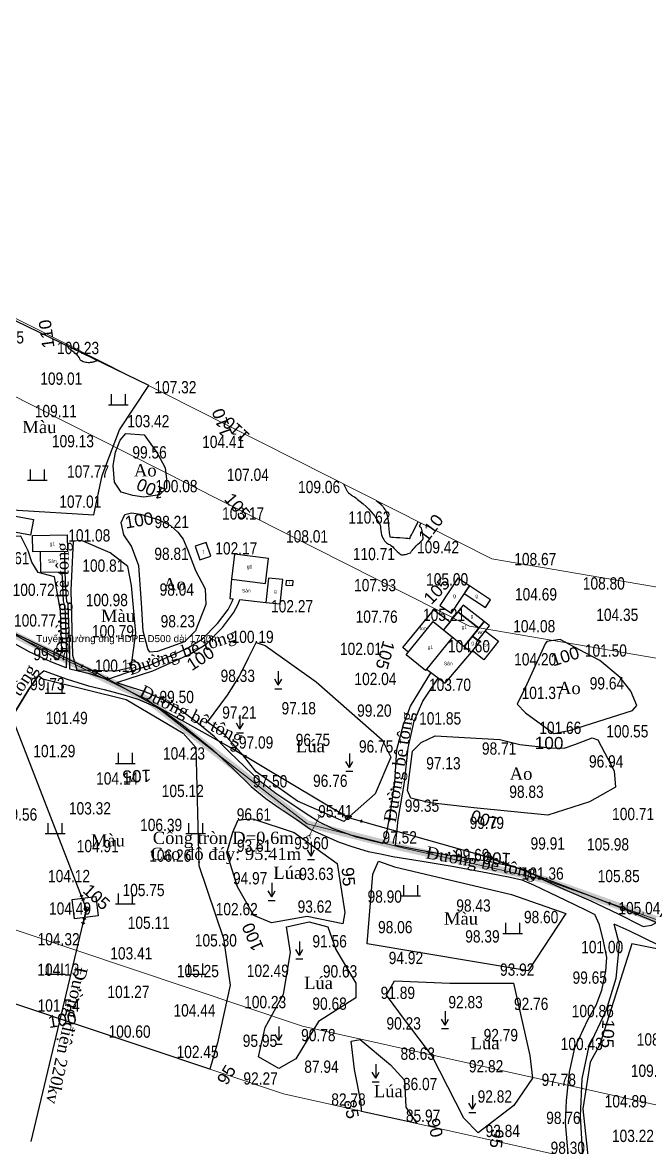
# Model space of a CAD drawing. Header units: metres. Extents: x 429565 to 431255, y 2472510 to 2473324.
# Drawn here: x 430439.2 to 430617.7, y 2472733.1 to 2473053.4 of the extents above; entities that cross this region are included whole.
import ezdxf
from ezdxf.enums import TextEntityAlignment as Align

# ---------------------------------------------------------------- set-up
doc = ezdxf.new("R2010")
doc.units = ezdxf.units.M
doc.layers.get('0').update_dxf_attribs({"color": 50})
for name, color, linetype in [('4_Giaothong_CAU', 7, 'Continuous'), ('cdct', 7, 'Continuous'), ('cdht', 7, 'Continuous'), ('Docao', 7, 'Continuous'), ('duong', 9, 'Continuous'), ('duongdien', 233, 'Continuous'), ('Ghichu', 7, 'Continuous'), ('hanh nha', 6, 'Continuous'), ('lua2000', 3, 'Continuous'), ('mau2000', 3, 'Continuous'), ('MHBS_DongMuc', 3, 'Continuous'), ('nha', 6, 'Continuous'), ('RG', 3, 'Continuous'), ('San', 2, 'Continuous'), ('thuyhe', 4, 'Continuous')]:
    doc.layers.add(name, color=color, linetype=linetype)
for name, color, linetype, lineweight in [('PLine_5', 2, 'Continuous', 0), ('PLine_74', 74, 'Continuous', 0), ('Text_7', 7, 'Continuous', 0)]:
    doc.layers.add(name, color=color, linetype=linetype, lineweight=lineweight)
doc.styles.add('ghichu', font='times.ttf', dxfattribs={"height": 1.5})
doc.styles.get("Standard").update_dxf_attribs({"font": 'arial.ttf'})
doc.styles.add('Text', font='VnArial')
doc.linetypes.add('DUONG_MEP_NUOC', pattern='A,0.2,[130,ltypeshp.shx,S=0.15,R=0,X=0,Y=0.15],0.05,[130,ltypeshp.shx,S=0.15,R=0,X=0,Y=0.15],1', length=1.25)
doc.linetypes.add('DUONG_MEP_NUOC1', pattern='A,0.2,[130,ltypeshp.shx,S=0.15,R=0,X=0,Y=-0.15],0.05,[130,ltypeshp.shx,S=0.15,R=0,X=0,Y=-0.15],1', length=1.25)
doc.linetypes.add('HDPE710', pattern='A,1,-0.3,["HDPE 710",Standard,S=0.1,R=0,X=-0.1,Y=-0.05],-0.8', length=2.1)
doc.linetypes.add('R_GIOI_TV', pattern='A,0,[133,ltypeshp.shx,S=0.04,R=0,X=-0.03,Y=0],-0.5', length=0.5)

# ---------------------------------------------------------------- blocks, each defined once
blk = doc.blocks.new('hathe_dynamic')
at = {"layer": 'cdht'}
blk.add_hatch(color=256, dxfattribs=at).paths.add_polyline_path([(0.05, 0, 1), (-0.05, 0, 1)])
for p, q in [((0.25, 0), (1.75, 0)), ((1.75, 0), (1.56, 0.16)), ((1.75, 0), (1.56, -0.16))]:
    blk.add_line(p, q, dxfattribs=at)
for radius in [0.25, 0.05]:
    blk.add_circle((0, 0), radius, dxfattribs=at)
blk = doc.blocks.new('caothe_dynamic')
at = {"layer": 'cdct'}
blk.add_hatch(color=256, dxfattribs=at).paths.add_polyline_path([(0.05, 0, 1), (-0.05, 0, 1)])
for p, q in [((0.25, 0), (1.75, 0)), ((1.25, 0), (1.06, 0.16)), ((1.25, 0), (1.06, -0.16)), ((1.75, 0), (1.56, 0.16)), ((1.75, 0), (1.56, -0.16))]:
    blk.add_line(p, q, dxfattribs=at)
for radius in [0.25, 0.05]:
    blk.add_circle((0, 0), radius, dxfattribs=at)
blk = doc.blocks.new('mau')
for p, q in [((-0.7, 0), (0.7, 0)), ((-0.5, 0), (-0.5, 0.75)), ((0.5, 0), (0.5, 0.75))]:
    blk.add_line(p, q)
blk = doc.blocks.new('luanuoc')
for p, q in [((0, 1), (0, 0)), ((0, 0), (-0.25, 0.433)), ((0, 0), (0.25, 0.433)), ((-0.25, -0.25), (0.25, -0.25))]:
    blk.add_line(p, q)
blk = doc.blocks.new('A$Ce915ad33')
at = {"layer": '4_Giaothong_CAU', "color": 8, "const_width": 0.2}
for points in [[(430523.3, 2472828.04), (430523.6, 2472827.08), (430520.92, 2472821.97), (430519.96, 2472821.67)], [(430524.56, 2472827.38), (430523.6, 2472827.08), (430520.92, 2472821.97), (430521.21, 2472821.01)]]:
    blk.add_lwpolyline(points, dxfattribs=at)
at = {"layer": 'duong', "color": 8}
for points in [[(430451.67, 2472869.64), (430447.27, 2472871.43), (430441.15, 2472874.24), (430434.83, 2472877.77)], [(430450.45, 2472896.81), (430450.81, 2472888.72), (430451.09, 2472887.65), (430451.34, 2472885.44), (430451.7, 2472873.96), (430451.67, 2472869.64)], [(430452.72, 2472869.29), (430452.66, 2472874.66), (430452.19, 2472887.96), (430451.88, 2472888.56), (430451.52, 2472892.23), (430451.34, 2472896.92)], [(430463.27, 2472866.37), (430469.04, 2472868.35), (430475.7, 2472870.55), (430486.04, 2472875.18), (430490.33, 2472877.85), (430494.73, 2472882.3), (430497.73, 2472886.3), (430498.89, 2472888.53), (430499.19, 2472889.34)], [(430466.06, 2472865.46), (430469.61, 2472866.62), (430476.35, 2472868.86), (430486.89, 2472873.57), (430491.47, 2472876.42), (430496.11, 2472881.11), (430499.28, 2472885.33), (430500.56, 2472887.8), (430501.04, 2472889.13)], [(430463.27, 2472866.37), (430458.66, 2472867.9), (430452.72, 2472869.29)], [(430541.69, 2472819.66), (430542.76, 2472821.61), (430543.84, 2472828.01), (430545.17, 2472837.04), (430545.77, 2472846.46), (430547.69, 2472853.55), (430549.66, 2472858.77), (430555.49, 2472868.29)], [(430541.69, 2472819.66), (430534.24, 2472821.49), (430527.65, 2472823.82), (430523.35, 2472825.89), (430519.67, 2472828.32), (430517.05, 2472830.13), (430511.42, 2472833.76), (430506.84, 2472837.35), (430502.46, 2472841.46), (430498.05, 2472845.77), (430493.8, 2472850.17), (430489.65, 2472853.47), (430484.73, 2472857.28), (430479.24, 2472860.55), (430474.43, 2472862.7), (430466.37, 2472865.35), (430466.06, 2472865.46)], [(430545.39, 2472819.11), (430546.11, 2472826.48), (430547.98, 2472837.03), (430549.02, 2472846.94), (430550.74, 2472854.47), (430553.21, 2472860.15), (430557.55, 2472866.75)], [(430615.85, 2472796.02), (430618.28, 2472796.43), (430619.83, 2472797.3), (430622.12, 2472800.95), (430624.23, 2472810.8), (430627.2, 2472825.17), (430628.32, 2472835.37), (430630.92, 2472843.5), (430633.65, 2472849.5), (430635.87, 2472852.47), (430638.42, 2472855.51), (430640.09, 2472857.12), (430642.87, 2472859.1)], [(430615.85, 2472796.02), (430615.56, 2472796.16), (430608.81, 2472799.52), (430601.08, 2472803.27), (430594.22, 2472806.19), (430587.83, 2472809.1), (430582.37, 2472812.11), (430577.05, 2472813.38), (430571.89, 2472814.51), (430565.64, 2472815.46), (430558.03, 2472816.71), (430552.48, 2472817.71), (430545.39, 2472819.11)], [(430594.61, 2472730.3), (430593.73, 2472740.21), (430594.02, 2472746.47), (430594.93, 2472754.58), (430596.43, 2472761.46), (430600.09, 2472769.48), (430602.5, 2472773.68), (430604.09, 2472777.91), (430605.25, 2472783.28), (430605.49, 2472787.22), (430604.57, 2472791.84), (430603.42, 2472796.47), (430602.12, 2472799.46)]]:
    blk.add_lwpolyline(points, dxfattribs=at)
at = {"layer": 'duong', "color": 8, "elevation": 84.23}
for points in [[(430445.43, 2472868.79), (430443.81, 2472867.45), (430440.95, 2472863.37), (430436.17, 2472855.61), (430430.46, 2472846.78), (430424.91, 2472838.45), (430421.27, 2472834.17), (430415.8, 2472829.63), (430413.6, 2472827.71)], [(430445.43, 2472868.79), (430451.98, 2472866.44), (430457.99, 2472864.54), (430462.43, 2472863.52), (430468.4, 2472861.85), (430472.06, 2472860.79), (430476.97, 2472858.66), (430479.85, 2472857.01), (430484.95, 2472853.26), (430491.81, 2472847.63), (430493.3, 2472846.41), (430499.09, 2472841.02), (430504.33, 2472835.93), (430508.52, 2472832.45), (430512.27, 2472829.79), (430517.08, 2472826.63), (430521.25, 2472823.67), (430525.32, 2472821.85), (430529.35, 2472820.07), (430532.93, 2472818.8), (430537.58, 2472817.43), (430541.08, 2472816.7), (430544.6, 2472815.93), (430552.95, 2472814.6), (430561.52, 2472813.21), (430566.04, 2472812.35), (430571.63, 2472811.35), (430578, 2472810.08), (430581.3, 2472809.36), (430584.69, 2472807.91), (430589.43, 2472805.6), (430593.75, 2472803.49), (430599.48, 2472800.81), (430602.12, 2472799.46)], [(430607.55, 2472796.79), (430609, 2472790.97), (430608.12, 2472781.21), (430605.39, 2472772.22), (430600.3, 2472761.63), (430598.45, 2472752.65), (430597.96, 2472742.07), (430598.64, 2472730.75), (430598.97, 2472729.33)], [(430607.55, 2472796.79), (430611.78, 2472794.87), (430620.11, 2472790.8)]]:
    blk.add_lwpolyline(points, dxfattribs=at)
at = {"layer": 'duongdien', "color": 8}
for points in [[(430649.32, 2472784.79), (430610.07, 2472801.17), (430572.3, 2472815.54), (430531.74, 2472827.1), (430499.23, 2472846.51), (430459.85, 2472868.53), (430417.09, 2472888.9), (430379.15, 2472900.78), (430340.86, 2472911.71), (430310.87, 2472928.93), (430287.21, 2472909.89), (430273.1, 2472895.81), (430260.73, 2472887.86), (430225.03, 2472875.26)], [(430441.66, 2472734.84), (430457.45, 2472800.99), (430361.26, 2473048.96)]]:
    blk.add_lwpolyline(points, dxfattribs=at)
blk.add_lwpolyline([(430453.39, 2472803.76), (430460.1, 2472804.6), (430460.78, 2472799.1), (430454.07, 2472798.26)], close=True, dxfattribs=at)
at = {"layer": 'Ghichu', "color": 8}
blk.add_lwpolyline([(430476.78, 2472819.1, 0, 0, 0), (430515.83, 2472819.1, 0, 0, 0), (430519.39, 2472821, 1, 0, 0), (430520.89, 2472822, 0, 0, 0)], format="xyseb", dxfattribs=at)
at = {"layer": 'MHBS_DongMuc', "color": 8}
for points, elevation in [([(430460.86, 2472957.25), (430460.19, 2472957.02), (430460.01, 2472956.95), (430459.83, 2472956.89), (430459.66, 2472956.83), (430459.5, 2472956.77), (430459.33, 2472956.72), (430459.15, 2472956.67), (430458.94, 2472956.63), (430458.71, 2472956.59), (430458.47, 2472956.56), (430458.2, 2472956.54), (430457.91, 2472956.55), (430457.58, 2472956.58), (430457.23, 2472956.64), (430456.85, 2472956.73), (430456.49, 2472956.83), (430456.2, 2472956.94), (430455.97, 2472957.05), (430455.81, 2472957.15), (430455.72, 2472957.27), (430455.66, 2472957.39), (430455.58, 2472957.53), (430455.5, 2472957.69), (430455.41, 2472957.87), (430455.31, 2472958.07), (430455.17, 2472958.28), (430454.99, 2472958.51), (430454.76, 2472958.76), (430454.48, 2472959.02), (430454.14, 2472959.29), (430453.82, 2472959.55), (430453.55, 2472959.76), (430453.34, 2472959.92), (430453.19, 2472960.04), (430453.09, 2472960.11), (430453.02, 2472960.17), (430452.94, 2472960.22), (430452.85, 2472960.29), (430452.75, 2472960.35), (430452.64, 2472960.42), (430452.52, 2472960.51), (430452.41, 2472960.63), (430452.3, 2472960.78), (430452.19, 2472960.96), (430452.09, 2472961.16), (430452, 2472961.37), (430451.93, 2472961.53), (430451.88, 2472961.65), (430451.84, 2472961.73), (430451.82, 2472961.78), (430451.8, 2472961.83)], 112), ([(430530.55, 2472922.04), (430531.44, 2472920.37), (430531.63, 2472920.01), (430531.78, 2472919.75), (430531.89, 2472919.58), (430531.95, 2472919.5), (430532, 2472919.46), (430532.04, 2472919.43), (430532.08, 2472919.41), (430532.12, 2472919.38), (430532.17, 2472919.36), (430532.22, 2472919.32), (430532.3, 2472919.27), (430532.4, 2472919.2), (430532.52, 2472919.11), (430532.66, 2472918.99), (430532.81, 2472918.87), (430532.97, 2472918.76), (430533.12, 2472918.66), (430533.28, 2472918.56), (430533.44, 2472918.48), (430533.67, 2472918.33), (430534.06, 2472918.03), (430534.6, 2472917.6), (430535.3, 2472917.03), (430536.15, 2472916.32), (430537.02, 2472915.56), (430537.79, 2472914.83), (430538.46, 2472914.12), (430539.02, 2472913.45), (430539.48, 2472912.81), (430539.86, 2472912.23), (430540.18, 2472911.73), (430540.44, 2472911.33), (430540.64, 2472911.02), (430540.78, 2472910.8), (430540.89, 2472910.58), (430540.99, 2472910.27), (430541.08, 2472909.85), (430541.16, 2472909.34), (430541.23, 2472908.74), (430541.31, 2472908.12), (430541.44, 2472907.55), (430541.6, 2472907.03), (430541.8, 2472906.57), (430542.03, 2472906.17), (430542.29, 2472905.81), (430542.56, 2472905.51), (430542.84, 2472905.26), (430543.12, 2472905.07), (430543.41, 2472904.92), (430543.73, 2472904.76), (430544.09, 2472904.52), (430544.49, 2472904.2), (430544.94, 2472903.79), (430545.43, 2472903.3), (430545.9, 2472902.82), (430546.31, 2472902.44), (430546.64, 2472902.16), (430546.91, 2472901.97), (430547.1, 2472901.89), (430547.28, 2472901.86), (430547.53, 2472901.87), (430547.83, 2472901.91), (430548.2, 2472901.98), (430548.62, 2472902.08), (430549.03, 2472902.2), (430549.36, 2472902.32), (430549.61, 2472902.44), (430549.78, 2472902.56), (430549.86, 2472902.69), (430549.95, 2472902.85), (430550.14, 2472903.1), (430550.43, 2472903.44), (430550.81, 2472903.86), (430551.3, 2472904.36), (430551.78, 2472904.85), (430552.19, 2472905.26), (430552.5, 2472905.57), (430552.73, 2472905.78), (430552.88, 2472905.91), (430552.97, 2472905.99), (430553.05, 2472906.09), (430553.12, 2472906.19), (430553.18, 2472906.31), (430553.22, 2472906.44), (430553.25, 2472906.62), (430553.24, 2472906.88), (430553.21, 2472907.23), (430553.16, 2472907.66), (430553.08, 2472908.18), (430552.97, 2472908.69), (430552.86, 2472909.1), (430552.74, 2472909.42), (430552.61, 2472909.63), (430552.47, 2472909.75), (430552.35, 2472909.84), (430552.28, 2472909.95), (430552.26, 2472910.08), (430552.28, 2472910.24), (430552.36, 2472910.42), (430552.61, 2472910.9)], 112), ([(430539.93, 2472917.31), (430541.09, 2472916.33), (430541.34, 2472916.1), (430541.54, 2472915.91), (430541.69, 2472915.76), (430541.78, 2472915.64), (430541.86, 2472915.52), (430541.97, 2472915.35), (430542.11, 2472915.12), (430542.29, 2472914.85), (430542.51, 2472914.52), (430542.73, 2472914.07), (430542.93, 2472913.43), (430543.11, 2472912.59), (430543.27, 2472911.56), (430543.41, 2472910.33), (430543.53, 2472909.14), (430543.63, 2472908.21), (430543.69, 2472907.54), (430543.74, 2472907.14), (430543.76, 2472907), (430543.76, 2472907), (430543.77, 2472906.99), (430543.79, 2472906.98), (430543.81, 2472906.97), (430543.83, 2472906.96), (430543.96, 2472906.94), (430544.31, 2472906.91), (430544.86, 2472906.87), (430545.63, 2472906.81), (430546.61, 2472906.74), (430547.59, 2472906.66), (430548.35, 2472906.61), (430548.91, 2472906.56), (430549.25, 2472906.54), (430549.38, 2472906.52), (430549.41, 2472906.52), (430549.44, 2472906.52), (430549.47, 2472906.53), (430549.5, 2472906.54), (430549.54, 2472906.56), (430549.57, 2472906.58), (430549.58, 2472906.6), (430549.59, 2472906.61), (430549.58, 2472906.63), (430549.56, 2472906.64), (430549.58, 2472906.75), (430549.7, 2472907.03), (430549.93, 2472907.5), (430550.25, 2472908.15), (430550.67, 2472908.98), (430551.85, 2472911.29)], 113)]:
    blk.add_lwpolyline(points, dxfattribs=dict(at, elevation=elevation))
at = {"layer": 'nha', "color": 8}
for points in [[(430442.35, 2472911.94), (430441.52, 2472907.47), (430433.81, 2472908.9), (430434.64, 2472913.37)], [(430442.06, 2472907.39), (430451.98, 2472907.54), (430452.05, 2472902.83), (430442.13, 2472902.68)], [(430488.34, 2472904.27), (430489.65, 2472900.41), (430492.8, 2472901.47), (430491.5, 2472905.34)], [(430508.36, 2472893.68), (430509.25, 2472900.81), (430499.57, 2472902.01), (430498.69, 2472894.88)], [(430509.23, 2472895.23), (430508.52, 2472888.26), (430512.6, 2472887.85), (430513.3, 2472894.82)], [(430514.23, 2472894.53), (430514.18, 2472893.17), (430516.19, 2472893.09), (430516.25, 2472894.45)], [(430566.43, 2472893.06), (430563.13, 2472895.22), (430558.04, 2472887.44), (430561.34, 2472885.28)], [(430570.98, 2472886.85), (430572.45, 2472889.07), (430566.43, 2472893.06), (430564.95, 2472890.83)], [(430563.16, 2472885.66), (430569.08, 2472880.95), (430570.58, 2472882.83), (430564.66, 2472887.54)], [(430556.08, 2472882.9), (430561.6, 2472878.44), (430553.92, 2472868.92), (430548.4, 2472873.38)], [(430559.06, 2472880.5), (430564.97, 2472875.79), (430569.08, 2472880.95), (430563.16, 2472885.66)], [(430570.58, 2472882.83), (430567.31, 2472878.72), (430568.86, 2472877.48), (430572.13, 2472881.59)], [(430567.31, 2472878.72), (430564.97, 2472875.79), (430567.01, 2472874.16), (430569.35, 2472877.09)]]:
    blk.add_lwpolyline(points, close=True, dxfattribs=at)
for points in [[(430549.01, 2472874.14), (430547.51, 2472875.45), (430556.33, 2472886.23), (430560.92, 2472882.81), (430559.06, 2472880.5)], [(430570.96, 2472880.12), (430574.67, 2472877.29), (430570.52, 2472871.98), (430567.31, 2472874.53)]]:
    blk.add_lwpolyline(points, dxfattribs=at)
at = {"layer": 'PLine_5', "color": 8, "flags": 128}
blk.add_lwpolyline([(430231, 2472883.79), (430268.55, 2472897.01), (430300.33, 2472925.93), (430327.16, 2472922.19), (430357.87, 2472908.14), (430394.62, 2472891.95), (430435.74, 2472879.65), (430474.83, 2472860.61), (430520.27, 2472825.23), (430547.36, 2472818.45), (430587.53, 2472809.45), (430620.86, 2472797.57)], dxfattribs=at)
at = {"layer": 'PLine_74', "color": 8, "flags": 128}
for points in [[(430755.16, 2472869.51), (430572.78, 2472900.71), (430404.39, 2472985.78), (430266.67, 2472993.77), (430127.6, 2472940.94), (430111.2, 2472980.26), (430078.3, 2473053.71), (429969.3, 2473162.16), (429793.99, 2473147.91), (429784.41, 2473322.08), (429565.63, 2473315.24), (429616.9, 2472965.41), (429670.7, 2472871.67), (429837.73, 2472692.12), (429864, 2472597.41), (430001.8, 2472600.69), (430068.37, 2472706.22), (430291.61, 2472819.2), (430384.04, 2472791.81), (430513.54, 2472748.35), (430684.57, 2472710.27)], [(430745.85, 2472850.81), (430566.44, 2472881.51), (430399.08, 2472966.06), (430269.78, 2472973.55), (430116.59, 2472915.37), (430092.84, 2472972.32), (430061.56, 2473042.15), (429961.73, 2473141.48), (429775.15, 2473126.31), (429765.51, 2473301.48), (429588.67, 2473295.95), (429636.14, 2472972.07), (429636.14, 2472972.07), (429686.91, 2472883.62), (429855.7, 2472702.17), (429879.11, 2472617.77), (429990.6, 2472620.43), (430054.41, 2472721.57), (430289.67, 2472840.63), (430390.06, 2472810.88), (430518.91, 2472767.64), (430692.33, 2472729.03)], [(430745.85, 2472850.81), (430566.44, 2472881.51), (430399.08, 2472966.06), (430269.78, 2472973.55), (430116.59, 2472915.37), (430092.84, 2472972.32), (430061.56, 2473042.15), (429961.73, 2473141.48), (429775.15, 2473126.31), (429765.51, 2473301.48), (429588.67, 2473295.95), (429636.14, 2472972.07), (429636.14, 2472972.07), (429686.91, 2472883.62), (429855.7, 2472702.17), (429879.11, 2472617.77), (429990.6, 2472620.43), (430054.41, 2472721.57), (430289.67, 2472840.63), (430390.06, 2472810.88), (430518.91, 2472767.64), (430692.33, 2472729.03)]]:
    blk.add_lwpolyline(points, dxfattribs=at)
at = {"layer": 'RG', "color": 8, "linetype": 'R_GIOI_TV', "ltscale": 3}
for points in [[(430434.27, 2472969.91), (430426.91, 2472958.55), (430423.35, 2472917.42), (430437.84, 2472914.53), (430459.57, 2472913.19), (430461.91, 2472924.44), (430466.83, 2472937.39), (430475.16, 2472950.03)], [(430423.77, 2472906.69), (430423.27, 2472890.36), (430424.14, 2472886.49), (430449.46, 2472872.04), (430450.44, 2472874.44), (430450.01, 2472885.92), (430448.35, 2472895.62), (430443.68, 2472896.78), (430441.9, 2472899.76), (430440.79, 2472902.95), (430439.32, 2472906.02), (430438.76, 2472907.19)], [(430464.22, 2472902.45), (430456, 2472905.89), (430453.65, 2472905.73), (430452.95, 2472891.74), (430453.42, 2472873.28), (430454.67, 2472869.14), (430465.86, 2472868.83), (430470.17, 2472869.84), (430471.5, 2472879.54), (430470.24, 2472893.14), (430469.23, 2472898.54)], [(430508.29, 2472876.06), (430522.85, 2472865.71), (430541.62, 2472849.2), (430544.07, 2472844.22), (430539.57, 2472833.83), (430530.68, 2472825.92), (430517.47, 2472831.68), (430505.71, 2472840.1), (430502.1, 2472844.58), (430496.59, 2472850.77), (430491.92, 2472854.24), (430497.56, 2472861.91), (430501.03, 2472867.31), (430503.53, 2472872.51), (430505.71, 2472876.86)], [(430445.04, 2472866.59), (430468.72, 2472860.7), (430484.94, 2472851.07), (430488.6, 2472847), (430489.39, 2472813.38), (430496.46, 2472792.57), (430498.34, 2472779.35), (430494.7, 2472762.95), (430492.53, 2472755.4), (430384.04, 2472791.81), (430381.45, 2472792.58), (430389.15, 2472803.11), (430391.94, 2472801.25), (430395.19, 2472805.51), (430398.21, 2472803.34), (430401.71, 2472807.86), (430415.8, 2472829.63), (430421.27, 2472834.17), (430424.91, 2472838.45), (430430.46, 2472846.78), (430436.17, 2472855.61), (430440.95, 2472863.37), (430443.81, 2472867.45)], [(430504.74, 2472826.64), (430516.55, 2472822.81), (430528.74, 2472814), (430530.96, 2472800.06), (430530.35, 2472796.82), (430520.23, 2472798.88), (430510.11, 2472797.12), (430505.05, 2472799.19), (430500.37, 2472807.31), (430497.38, 2472816.97), (430499.06, 2472822.9), (430500.6, 2472826.42)], [(430545.07, 2472813.06), (430578.43, 2472805.1), (430593.89, 2472799.71), (430583.11, 2472783.37), (430537.36, 2472791.09), (430538.96, 2472810.94), (430540.55, 2472814.62)], [(430526.14, 2472795.96), (430528.44, 2472789.52), (430534.11, 2472779.87), (430534.11, 2472775.7), (430523.46, 2472769.03), (430517.01, 2472758.38), (430512.18, 2472755.62), (430506.43, 2472758.92), (430508.27, 2472767.27), (430513.49, 2472776.77), (430515.48, 2472788.64), (430514.33, 2472795.96), (430520.77, 2472797.34)], [(430612.67, 2472791.13), (430603.55, 2472762.47), (430600.8, 2472757.38), (430598.73, 2472744.17), (430600.29, 2472729.03), (430655.62, 2472716.71), (430666.5, 2472725.17), (430691.47, 2472714.54), (430706.49, 2472707.94), (430702.16, 2472699.08), (430756.52, 2472664.53), (430781.28, 2472695.62), (430746.7, 2472714.33), (430723.1, 2472739.94), (430715.17, 2472752.93), (430723.32, 2472776.26), (430706.36, 2472788.36), (430692.26, 2472790.12), (430669.57, 2472782.2), (430655.69, 2472778.9), (430641.59, 2472780.44), (430619.79, 2472789.68)], [(430545.1, 2472780.53), (430560.82, 2472779.92), (430579, 2472779.92), (430583.61, 2472759.27), (430584.37, 2472752.84), (430579.08, 2472745.1), (430568.96, 2472737.28), (430564.82, 2472741.5), (430555.69, 2472759.27), (430548.24, 2472769.19), (430542.8, 2472776.47)], [(430535.35, 2472763.86), (430544.01, 2472756.66), (430547.92, 2472752.3), (430548.31, 2472744.56), (430551.45, 2472739.91), (430551.45, 2472739.91), (430535.75, 2472743.4), (430535.65, 2472745.78), (430533.74, 2472755.28), (430532.74, 2472763.4)]]:
    blk.add_lwpolyline(points, close=True, dxfattribs=at)
at = {"layer": 'San', "color": 8}
for points in [[(430444.29, 2472902.71), (430444.37, 2472896.99), (430451.34, 2472896.92), (430451.25, 2472902.82)], [(430498.69, 2472894.88), (430498.19, 2472889.46), (430499.19, 2472889.34)], [(430501.04, 2472889.13), (430508.52, 2472888.26)], [(430554.19, 2472869.26), (430559.52, 2472865.28), (430567.01, 2472874.16)]]:
    blk.add_lwpolyline(points, dxfattribs=at)
at = {"layer": 'thuyhe', "color": 8, "linetype": 'DUONG_MEP_NUOC1', "ltscale": 3}
for points in [[(430473.87, 2472936.02), (430477.6, 2472930.73), (430479.82, 2472926.58), (430480.25, 2472923.36), (430480.25, 2472920.78), (430478.17, 2472918.92), (430473.73, 2472918.28), (430470.65, 2472918.71), (430467.28, 2472919.64), (430465.42, 2472922.57), (430465.06, 2472927.29), (430465.71, 2472931.09), (430466.99, 2472934.45), (430468.64, 2472936.38)], [(430486.2, 2472903.32), (430488.49, 2472897.38), (430491.21, 2472892.15), (430491.43, 2472887.72), (430488.49, 2472880.2), (430485.34, 2472877.12), (430477.6, 2472874.33), (430475.45, 2472874.12), (430474.88, 2472875.12), (430473.52, 2472880.13), (430473.09, 2472888.22), (430472.3, 2472898.74), (430470.29, 2472904.35), (430468.07, 2472907.57), (430467.29, 2472911.01), (430468.36, 2472913.3), (430470.29, 2472913.8), (430472.8, 2472913.44), (430475.02, 2472912.79), (430477.82, 2472911.94), (430481.33, 2472910.15), (430483.48, 2472908.29), (430484.98, 2472906.28)], [(430602.98, 2472849.14), (430607.66, 2472840.37), (430608.02, 2472835.69), (430600.64, 2472831.48), (430588.71, 2472827.74), (430567.64, 2472829.85), (430555.23, 2472831.25), (430549.73, 2472832.54), (430548.8, 2472834.76), (430550.2, 2472845.98), (430552.66, 2472848.44), (430556.64, 2472850.31), (430575.12, 2472849.27), (430580.78, 2472847.83), (430589.37, 2472846.91), (430593.41, 2472846.79), (430596.41, 2472847.83), (430601.38, 2472849.79)]]:
    blk.add_lwpolyline(points, close=True, dxfattribs=at)
at = {"layer": 'thuyhe', "color": 8, "linetype": 'DUONG_MEP_NUOC', "ltscale": 3}
blk.add_lwpolyline([(430588.03, 2472876.47), (430582.27, 2472863.97), (430580.06, 2472859.37), (430582.4, 2472856.91), (430590.43, 2472850.95), (430595.23, 2472851.92), (430612.86, 2472857.49), (430614.09, 2472858.92), (430612.4, 2472863), (430609.36, 2472866.95), (430603.52, 2472871.8), (430599.19, 2472874.01), (430592.23, 2472877.74), (430588.49, 2472877.18)], close=True, dxfattribs=at)
at = {"layer": 'cdct', "color": 8, "xscale": 2.5, "yscale": 2.5, "zscale": 2.5}
for name, p, rotation in [('hathe_dynamic', (430459.85, 2472868.53), 154.5271900878081), ('hathe_dynamic', (430459.85, 2472868.53), 330.7883619549134), ('hathe_dynamic', (430499.23, 2472846.51), 150.7883619549134), ('hathe_dynamic', (430499.23, 2472846.51), 329.164146365813), ('hathe_dynamic', (430531.74, 2472827.1), 149.1641463658129), ('hathe_dynamic', (430531.74, 2472827.1), 344.0783317296366), ('hathe_dynamic', (430572.3, 2472815.54), 164.0783317296366), ('hathe_dynamic', (430572.3, 2472815.54), 339.1744559094854), ('caothe_dynamic', (430457.45, 2472800.99), 111.2009688348422), ('hathe_dynamic', (430610.07, 2472801.17), 159.1744559094854), ('caothe_dynamic', (430457.45, 2472800.99), 256.5751577090684), ('hathe_dynamic', (430610.07, 2472801.17), 337.3545201408607)]:
    blk.add_blockref(name, p, dxfattribs=dict(at, rotation=rotation))
at = {"layer": 'lua2000', "color": 8, "xscale": 4, "yscale": 4, "zscale": 4}
for p in [(430512.02, 2472864.7), (430501.11, 2472852.19), (430532.27, 2472841.26), (430521.34, 2472816.1), (430510.18, 2472804.44), (430518.05, 2472787.79), (430559.51, 2472767.96), (430512.17, 2472763.57), (430539.78, 2472752.81), (430567.29, 2472744.04)]:
    blk.add_blockref('luanuoc', p, dxfattribs=at)
at = {"layer": 'mau2000', "color": 8, "xscale": 4, "yscale": 4, "zscale": 4}
for p in [(430466.52, 2472944.54), (430443.49, 2472923.11), (430448.52, 2472862.47), (430468.52, 2472842.47), (430448.52, 2472822.47), (430488.52, 2472822.47), (430549.73, 2472804.76), (430468.52, 2472802.47), (430578.75, 2472794.08), (430448.52, 2472782.47), (430488.52, 2472782.47)]:
    blk.add_blockref('mau', p, dxfattribs=at)
at = {"layer": 'Docao', "color": 8, "width": 0.8}
for s, p in [('109.15', (430427.68, 2472962.01)), ('109.23', (430449.07, 2472958.98)), ('109.01', (430444.28, 2472950.26)), ('107.32', (430476.76, 2472947.81)), ('109.11', (430442.72, 2472941.03)), ('103.42', (430469.06, 2472938.15)), ('109.13', (430447.6, 2472932.45)), ('104.41', (430490.36, 2472932.25)), ('99.56', (430470.49, 2472929.28)), ('107.77', (430451.91, 2472923.81)), ('107.04', (430497.38, 2472922.91)), ('100.08', (430477.07, 2472919.66)), ('109.06', (430517.66, 2472919.41)), ('107.01', (430449.7, 2472915.24)), ('103.17', (430496.03, 2472911.88)), ('98.21', (430476.8, 2472909.45)), ('110.62', (430531.97, 2472910.73)), ('101.08', (430452.25, 2472905.63)), ('108.01', (430514.23, 2472905.35)), ('102.17', (430494.1, 2472901.94)), ('109.42', (430551.52, 2472902.27)), ('100.61', (430429.24, 2472899.15)), ('98.81', (430476.75, 2472900.39)), ('110.71', (430533.25, 2472900.33)), ('108.67', (430579.19, 2472898.88)), ('100.81', (430456.25, 2472897.03)), ('105.00', (430554.1, 2472893.11)), ('100.72', (430436.42, 2472890.14)), ('98.04', (430478.24, 2472890.21)), ('107.93', (430533.6, 2472891.47)), ('108.80', (430598.7, 2472891.96)), ('100.98', (430457.25, 2472887.23)), ('104.69', (430579.39, 2472888.86)), ('102.27', (430509.97, 2472885.46)), ('107.76', (430534.04, 2472882.49)), ('105.21', (430553.22, 2472883.01)), ('104.35', (430602.53, 2472883.03)), ('100.77', (430436.81, 2472881.42)), ('98.23', (430478.54, 2472881.19)), ('104.08', (430578.89, 2472879.78)), ('100.79', (430458.98, 2472878.34)), ('100.19', (430498.74, 2472876.74)), ('102.01', (430529.58, 2472873.33)), ('104.60', (430560.32, 2472874.08)), ('99.67', (430442.32, 2472871.82)), ('104.20', (430579.16, 2472870.36)), ('101.50', (430599.28, 2472872.86)), ('100.16', (430459.85, 2472868.53)), ('99.73', (430441.41, 2472863.31)), ('98.33', (430495.6, 2472865.66)), ('102.04', (430533.7, 2472864.76)), ('99.64', (430600.67, 2472863.52)), ('103.70', (430554.92, 2472863.1)), ('101.37', (430581.27, 2472860.79)), ('99.50', (430478.22, 2472859.63)), ('101.49', (430445.84, 2472853.65)), ('97.21', (430496.07, 2472855.2)), ('97.18', (430512.95, 2472856.42)), ('99.20', (430534.47, 2472855.76)), ('101.85', (430552.11, 2472853.53)), ('101.66', (430586.3, 2472850.85)), ('96.75', (430516.99, 2472847.41)), ('100.55', (430605.4, 2472849.86)), ('101.29', (430442.31, 2472844.24)), ('97.09', (430500.81, 2472846.67)), ('96.75', (430534.98, 2472845.55)), ('98.71', (430569.98, 2472844.95)), ('104.23', (430479.21, 2472843.55)), ('96.94', (430600.45, 2472841.29)), ('97.13', (430554.13, 2472840.75)), ('104.14', (430460.18, 2472836.43)), ('97.50', (430504.8, 2472835.63)), ('96.76', (430521.93, 2472835.77)), ('105.12', (430478.86, 2472832.88)), ('98.83', (430577.78, 2472832.65)), ('99.35', (430548.03, 2472828.68)), ('99.56', (430433.63, 2472826.18)), ('103.32', (430452.43, 2472827.92)), ('96.61', (430500.2, 2472826.18)), ('95.41', (430523.38, 2472827.08)), ('100.71', (430607.04, 2472826.31)), ('106.39', (430472.7, 2472823.21)), ('99.79', (430566.48, 2472823.8)), ('97.52', (430541.69, 2472819.66)), ('104.91', (430454.67, 2472817.19)), ('93.61', (430500.24, 2472817.27)), ('93.60', (430516.55, 2472818.01)), ('99.91', (430583.83, 2472817.92)), ('105.98', (430599.9, 2472817.68)), ('106.26', (430475.29, 2472814.47)), ('99.69', (430562.32, 2472814.64)), ('93.63', (430517.99, 2472809.26)), ('101.36', (430581.3, 2472809.36)), ('104.12', (430446.49, 2472808.65)), ('94.97', (430499.12, 2472808.02)), ('105.85', (430602.94, 2472808.65)), ('105.75', (430467.69, 2472804.67)), ('98.90', (430537.43, 2472802.81)), ('104.49', (430446.77, 2472799.41)), ('102.62', (430494.22, 2472799.23)), ('93.62', (430517.52, 2472799.96)), ('98.43', (430562.69, 2472800.26)), ('105.04', (430608.81, 2472799.52)), ('98.60', (430581.95, 2472796.97)), ('105.11', (430469.18, 2472795.35)), ('98.06', (430540.42, 2472794.1)), ('104.32', (430443.53, 2472790.66)), ('105.30', (430488.27, 2472790.34)), ('91.56', (430521.74, 2472790.08)), ('98.39', (430565.24, 2472791.47)), ('103.41', (430464.21, 2472786.64)), ('101.00', (430598.23, 2472788.44)), ('94.92', (430543.46, 2472785.33)), ('104.13', (430443.44, 2472782)), ('105.25', (430483.16, 2472781.6)), ('102.49', (430503.07, 2472781.69)), ('90.63', (430524.72, 2472781.52)), ('93.92', (430575.13, 2472782.01)), ('99.65', (430595.78, 2472779.74)), ('101.27', (430463.39, 2472775.66)), ('91.89', (430541.16, 2472775.4)), ('101.54', (430443.51, 2472771.8)), ('104.44', (430482.2, 2472770.41)), ('100.23', (430502.31, 2472772.77)), ('90.68', (430521.73, 2472772.32)), ('92.83', (430560.44, 2472772.75)), ('92.76', (430579.11, 2472772.26)), ('100.86', (430595.56, 2472770.22)), ('100.60', (430463.72, 2472764.37)), ('90.23', (430542.82, 2472766.7)), ('95.95', (430501.92, 2472761.75)), ('90.78', (430518.53, 2472763.36)), ('92.79', (430570.47, 2472763.37)), ('100.43', (430592.4, 2472760.86)), ('108.88', (430614.05, 2472762.13)), ('102.45', (430483.07, 2472758.57)), ('88.63', (430546.82, 2472758.08)), ('87.94', (430519.43, 2472754.38)), ('92.82', (430566.27, 2472754.5)), ('109.04', (430612.37, 2472753.22)), ('92.27', (430502.1, 2472751.02)), ('86.07', (430547.49, 2472749.45)), ('97.78', (430586.97, 2472750.65)), ('82.78', (430527.11, 2472745.02)), ('92.82', (430568.76, 2472745.89)), ('104.89', (430604.93, 2472744.53)), ('85.97', (430548.35, 2472740.42)), ('98.76', (430588.28, 2472739.81)), ('93.84', (430571.03, 2472736.09)), ('103.22', (430606.99, 2472734.68)), ('98.30', (430589.53, 2472731.29))]:
    blk.add_text(s, height=3.5, dxfattribs=at).set_placement(p)
at = {"layer": 'Ghichu', "color": 8, "style": 'ghichu'}
for s, p in [('Màu', (430439.19, 2472936.49)), ('Ao', (430470.95, 2472924.16)), ('Ao', (430479.25, 2472891.74)), ('Màu', (430461.57, 2472882.74)), ('Ao', (430591.64, 2472862.18)), ('Lúa', (430517.06, 2472845.66)), ('Ao', (430577.89, 2472837.8)), ('Màu', (430458.67, 2472818.82)), ('Cống tròn D=0.6m', (430476.3, 2472819.52)), ('Cao độ đáy: 95.41m', (430475.65, 2472814.97)), ('Lúa', (430510.62, 2472809.59)), ('Màu', (430559.18, 2472796.58)), ('Lúa', (430519.37, 2472778.22)), ('Lúa', (430566.77, 2472761.1)), ('Lúa', (430539.24, 2472747.43))]:
    blk.add_text(s, height=3.5, dxfattribs=at).set_placement(p)
for s, rotation, p in [('Đường bê tông', 90.039, (430452.35, 2472873.63)), ('Đường bê tông', 18.0901, (430469.94, 2472867.55)), ('Đường bê tông', 57.2572, (430426.29, 2472842.49)), ('Đường bê tông', 334.1071, (430472.26, 2472861.76)), ('Đường bê tông', 80.9003, (430545.46, 2472825.53)), ('Đường bê tông', 349.5505, (430553.82, 2472815.48)), ('Đường điện 220kv', 257.5519, (430454.41, 2472784.79))]:
    blk.add_text(s, height=3.5, rotation=rotation, dxfattribs=at).set_placement(p)
at = {"layer": 'MHBS_DongMuc', "color": 8}
for s, rotation, p in [('110', 97.9002, (430446.06, 2472964.73, 110)), ('110', 109.6176, (430496.03, 2472939.48, 110)), ('110', 137.4054, (430500.01, 2472937.48, 110)), ('100', 156.5394, (430475.72, 2472920.58, 100)), ('105', 310.8522, (430500.4, 2472915.65, 105)), ('100', 9.5196, (430472.38, 2472911.7, 100)), ('110', 53.6125, (430555.43, 2472909.48, 110)), ('105', 46.6855, (430557.09, 2472891.61, 105)), ('105', 254.1186, (430542.48, 2472873.28, 105)), ('100', 33.2525, (430489.85, 2472872.37, 100)), ('100', 17.7935, (430593.64, 2472872.96, 100)), ('100', 359.2364, (430589.1, 2472848.28, 100)), ('105', 181.8616, (430471.74, 2472838.82, 105)), ('100', 160.9094, (430570.83, 2472826.44, 100)), ('100', 176.9955, (430574.21, 2472815.4, 100)), ('95', 274.7806, (430531.98, 2472810.2, 95)), ('105', 317.6026, (430460.32, 2472804.48, 105)), ('100', 113.1563, (430504.73, 2472793.05, 100)), ('100', 9.4498, (430450.53, 2472769.49, 100)), ('105', 267.6783, (430605.84, 2472765.49, 105)), ('95', 58.6626, (430497.25, 2472753.81, 95)), ('85', 280.2038, (430532.84, 2472744.05, 85)), ('90', 282.8188, (430556.67, 2472738.75, 90)), ('95', 263.8662, (430574.2, 2472735.66, 95))]:
    blk.add_text(s, height=3.5, rotation=rotation, dxfattribs=at).set_placement(p, align=Align.MIDDLE)
at = {"layer": 'nha', "color": 8}
for s, p in [('g1', (430446.96, 2472904.51)), ('t', (430490.47, 2472902.29)), ('Sân', (430446.48, 2472899.57)), ('g1', (430503.08, 2472898)), ('t', (430514.94, 2472893.55)), ('Sân', (430501.68, 2472891.14)), ('g', (430510.81, 2472890.97)), ('g', (430561.81, 2472889.74)), ('g', (430568.13, 2472889.7)), ('g', (430566.8, 2472883.95)), ('ton', (430552.31, 2472880.4)), ('g1', (430564.2, 2472880.76)), ('wc', (430568.77, 2472879.32)), ('g', (430566.98, 2472876.31)), ('ton', (430570.18, 2472875.71)), ('g1', (430554.55, 2472875.04)), ('Sân', (430559.15, 2472870.41))]:
    blk.add_text(s, height=1, dxfattribs=at).set_placement(p)
at = {"layer": 'Text_7', "color": 8, "style": 'Text'}
blk.add_text('TuyÕn ®\xadêng èng HDPE D500 dµi 1750m', height=2, dxfattribs=at).set_placement((430443.13, 2472876.99))
blk.add_text('TuyÕn ®\xadêng èng HDPE D500 dµi 1750m', height=2, dxfattribs=at).set_placement((430443.13, 2472876.99))

msp = doc.modelspace()

# ---------------------------------------------------------------- linework, layer by layer
at = {"layer": 'PLine_5', "color": 6, "linetype": 'HDPE710', "ltscale": 40, "const_width": 2, "flags": 128}
msp.add_lwpolyline([(429773.39, 2473027.13), (429941.54, 2473067.17), (429958.23, 2473037.84), (429978.95, 2473022.51), (429999.72, 2473007.75), (430024.9, 2472977.52), (430034.18, 2472949.16), (430036.48, 2472913.39), (430043.03, 2472893.46), (430064.68, 2472863.45), (430078.43, 2472825.38), (430082.49, 2472806.16), (430106.62, 2472818.28), (430137.55, 2472844.98), (430177.62, 2472868.19), (430229.07, 2472883.78), (430231, 2472883.79), (430268.55, 2472897.01), (430300.33, 2472925.93), (430327.16, 2472922.19), (430357.87, 2472908.14), (430394.62, 2472891.95), (430435.74, 2472879.65), (430474.83, 2472860.61), (430520.27, 2472825.23), (430547.36, 2472818.45), (430587.53, 2472809.45), (430620.86, 2472797.57), (430653.24, 2472787.35), (430674.4, 2472793.43), (430675.41, 2472793.4), (430703.95, 2472799.03), (430716.44, 2472791.87), (430738.08, 2472773.08), (430755.32, 2472751.2), (430792.79, 2472720.1), (430825.08, 2472702.66), (430852.19, 2472681.27), (430901.16, 2472659.39), (430903.64, 2472658.24), (430938.66, 2472643.27), (430969.91, 2472642.23), (430989.86, 2472635.2), (431004.82, 2472617.02), (431015.77, 2472590.7), (431026.85, 2472572.25), (431054.55, 2472575.08), (431101.86, 2472575.52), (431153.01, 2472570.22)], dxfattribs=at)

# ---------------------------------------------------------------- block references
at = {"layer": 'hanh nha'}
msp.add_blockref('A$Ce915ad33', (0, 0), dxfattribs=at)

doc.saveas('drawing.dxf')
